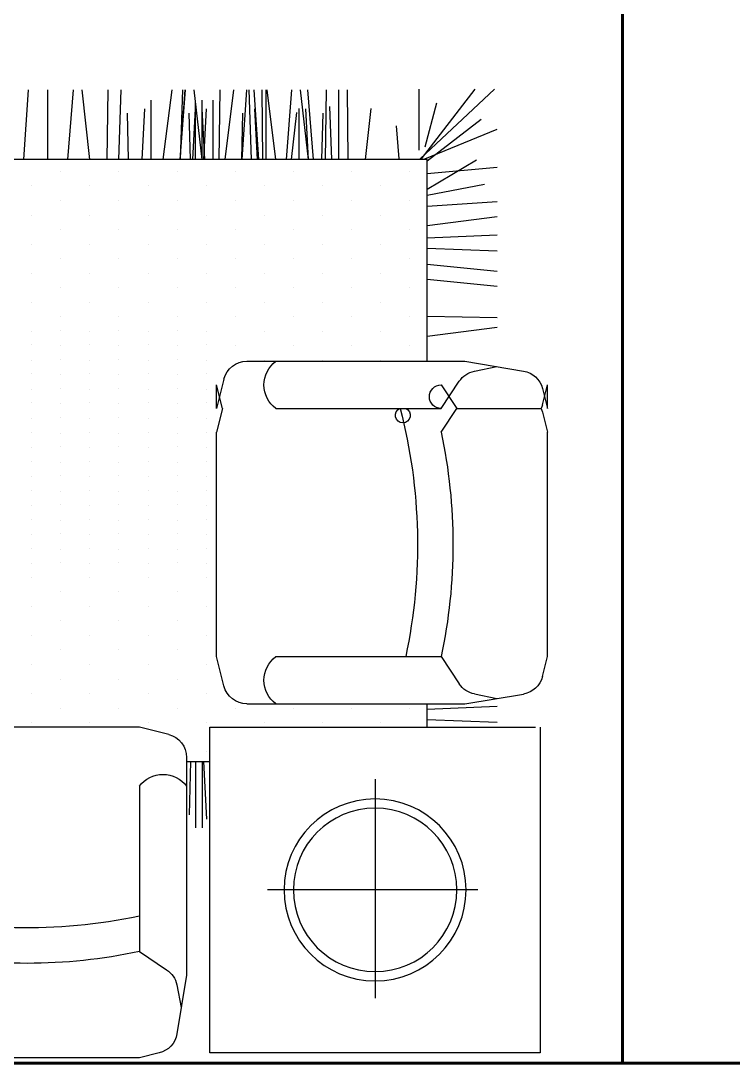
# Model space of a CAD drawing. Extents: x -355483 to -326583, y -641147 to -611949.
# Drawn here: x -348227 to -346668, y -629649 to -627369 of the extents above; entities that cross this region are included whole.
import ezdxf

# ---------------------------------------------------------------- set-up
doc = ezdxf.new("R2010")
doc.units = 0
doc.header["$LTSCALE"] = 1000
doc.header["$MEASUREMENT"] = 0
doc.layers.add('GT_客厅', color=2, linetype='CONTINUOUS', lineweight=60)
doc.layers.add('GT_餐厅', color=3, linetype='CONTINUOUS', lineweight=60)
for name, color, linetype in [('JG', 8, 'CONTINUOUS'), ('PUB_DIM', 3, 'CONTINUOUS'), ('WALL', 2, 'CONTINUOUS')]:
    doc.layers.add(name, color=color, linetype=linetype)
doc.layers.get('PUB_DIM').off()

# ---------------------------------------------------------------- blocks, each defined once
blk = doc.blocks.new('A$C651D3A54')
at = {"layer": 'JG'}
for p, q in [((278.8, 1966.8), (116, 2119.4)), ((275.9, 1966.8), (157.8, 2119.4)), ((280.3, 1986.3), (280.3, 2119.4)), ((435.9, 1965.2), (437.6, 2117.8)), ((456.5, 1965.2), (456.5, 2117.8)), ((485.3, 1965.2), (483.6, 2117.8)), ((511.8, 1965.2), (523.9, 2117.8)), ((523.1, 1965.2), (540.3, 2117.8)), ((571.2, 1965.2), (559.1, 2117.8)), ((593.9, 1965.2), (613.4, 2117.8)), ((615.6, 1965.2), (615.6, 2117.8)), ((622.4, 1965.2), (624.1, 2117.8)), ((631.1, 1965.2), (641.7, 2117.8)), ((647.5, 1965.2), (652.5, 2117.8)), ((668.1, 1965.2), (657.5, 2117.8)), ((705.3, 1965.2), (685.8, 2117.8)), ((717.8, 1965.2), (716.1, 2117.8)), ((755.6, 1965.2), (772.8, 2117.8)), ((803.7, 1965.2), (791.6, 2117.8)), ((803.4, 1965.2), (792.8, 2117.8)), ((802.5, 1965.2), (797.5, 2117.8)), ((840.7, 1965.2), (821.1, 2117.8)), ((937.9, 1965.2), (932.8, 2117.8)), ((963, 1965.2), (961.2, 2117.8)), ((1000.8, 1965.2), (1018, 2117.8)), ((1048.9, 1965.2), (1036.8, 2117.8)), ((1093.2, 1965.2), (1093.2, 2117.8)), ((1145.8, 1965.2), (1135.2, 2117.8)), ((267.4, 1993.3), (241.9, 2089.3)), ((398.1, 1965.2), (385.5, 2077.2)), ((472, 1965.2), (475.8, 2081.4)), ((522.9, 1965.2), (528.9, 2076.7)), ((543.1, 1965.2), (543.1, 2077.2)), ((634.5, 1965.2), (640.4, 2076.7)), ((731.4, 1965.2), (731.4, 2095.7)), ((751.6, 1965.2), (745.6, 2076.7)), ((749.6, 1965.2), (755.6, 2076.7)), ((755.5, 1965.2), (755.5, 2095.7)), ((775.7, 1965.2), (769.7, 2076.7)), ((769.8, 1965.2), (769.8, 2095.7)), ((866.7, 1965.2), (866.7, 2095.7)), ((886.9, 1965.2), (881, 2076.7)), ((263, 1962.5), (145, 2054.1)), ((493.3, 1965.2), (490.9, 2067.2)), ((559.9, 1965.2), (548.3, 2068.4)), ((668.8, 1965.2), (666.4, 2067.2)), ((781.2, 1965.2), (783.6, 2067.2)), ((916.5, 1965.2), (918.9, 2067.2)), ((267.9, 1966.8), (110.3, 2032.2)), ((324.7, 1966.8), (330.4, 2039.1)), ((263, 1900.9), (155.6, 1964.5)), ((263, 1934.6), (110.3, 1948.6)), ((301.3, 1939.5), (301.3, 1939.5)), ((428.5, 1939.5), (428.5, 1939.5)), ((555.7, 1939.5), (555.7, 1939.5)), ((682.9, 1939.5), (682.9, 1939.5)), ((810.1, 1939.5), (810.1, 1939.5)), ((937.3, 1939.5), (937.3, 1939.5)), ((1064.5, 1939.5), (1064.5, 1939.5)), ((263, 1887.3), (137.6, 1911.9)), ((364.9, 1907.7), (364.9, 1907.7)), ((492.1, 1907.7), (492.1, 1907.7)), ((619.3, 1907.7), (619.3, 1907.7)), ((746.5, 1907.7), (746.5, 1907.7)), ((873.7, 1907.7), (873.7, 1907.7)), ((1000.9, 1907.7), (1000.9, 1907.7)), ((1128.1, 1907.7), (1128.1, 1907.7)), ((263, 1863.6), (110.3, 1873.4)), ((301.3, 1875.9), (301.3, 1875.9)), ((428.5, 1875.9), (428.5, 1875.9)), ((555.7, 1875.9), (555.7, 1875.9)), ((682.9, 1875.9), (682.9, 1875.9)), ((810.1, 1875.9), (810.1, 1875.9)), ((937.3, 1875.9), (937.3, 1875.9)), ((1064.5, 1875.9), (1064.5, 1875.9)), ((263, 1821.4), (110.3, 1840.8)), ((364.9, 1844.1), (364.9, 1844.1)), ((492.1, 1844.1), (492.1, 1844.1)), ((619.3, 1844.1), (619.3, 1844.1)), ((746.5, 1844.1), (746.5, 1844.1)), ((873.7, 1844.1), (873.7, 1844.1)), ((1000.9, 1844.1), (1000.9, 1844.1)), ((1128.1, 1844.1), (1128.1, 1844.1)), ((301.3, 1812.3), (301.3, 1812.3)), ((428.5, 1812.3), (428.5, 1812.3)), ((555.7, 1812.3), (555.7, 1812.3)), ((682.9, 1812.3), (682.9, 1812.3)), ((810.1, 1812.3), (810.1, 1812.3)), ((937.3, 1812.3), (937.3, 1812.3)), ((1064.5, 1812.3), (1064.5, 1812.3)), ((263, 1794.3), (110.3, 1800.6)), ((364.9, 1780.5), (364.9, 1780.5)), ((492.1, 1780.5), (492.1, 1780.5)), ((619.3, 1780.5), (619.3, 1780.5)), ((746.5, 1780.5), (746.5, 1780.5)), ((873.7, 1780.5), (873.7, 1780.5)), ((1000.9, 1780.5), (1000.9, 1780.5)), ((1128.1, 1780.5), (1128.1, 1780.5)), ((263, 1771.6), (110.3, 1765.9)), ((263, 1736.9), (110.3, 1721.3)), ((301.3, 1748.7), (301.3, 1748.7)), ((428.5, 1748.7), (428.5, 1748.7)), ((555.7, 1748.7), (555.7, 1748.7)), ((682.9, 1748.7), (682.9, 1748.7)), ((810.1, 1748.7), (810.1, 1748.7)), ((937.3, 1748.7), (937.3, 1748.7)), ((1064.5, 1748.7), (1064.5, 1748.7)), ((364.9, 1716.9), (364.9, 1716.9)), ((492.1, 1716.9), (492.1, 1716.9)), ((619.3, 1716.9), (619.3, 1716.9)), ((746.5, 1716.9), (746.5, 1716.9)), ((873.7, 1716.9), (873.7, 1716.9)), ((1000.9, 1716.9), (1000.9, 1716.9)), ((1128.1, 1716.9), (1128.1, 1716.9)), ((263, 1703.6), (110.3, 1688.6)), ((301.3, 1685.1), (301.3, 1685.1)), ((428.5, 1685.1), (428.5, 1685.1)), ((555.7, 1685.1), (555.7, 1685.1)), ((682.9, 1685.1), (682.9, 1685.1)), ((810.1, 1685.1), (810.1, 1685.1)), ((937.3, 1685.1), (937.3, 1685.1)), ((1064.5, 1685.1), (1064.5, 1685.1)), ((364.9, 1653.3), (364.9, 1653.3)), ((492.1, 1653.3), (492.1, 1653.3)), ((619.3, 1653.3), (619.3, 1653.3)), ((746.5, 1653.3), (746.5, 1653.3)), ((873.7, 1653.3), (873.7, 1653.3)), ((1000.9, 1653.3), (1000.9, 1653.3)), ((1128.1, 1653.3), (1128.1, 1653.3)), ((263, 1623.1), (110.3, 1619.5)), ((301.3, 1621.5), (301.3, 1621.5)), ((428.5, 1621.5), (428.5, 1621.5)), ((555.7, 1621.5), (555.7, 1621.5)), ((682.9, 1621.5), (682.9, 1621.5)), ((810.1, 1621.5), (810.1, 1621.5)), ((937.3, 1621.5), (937.3, 1621.5)), ((1064.5, 1621.5), (1064.5, 1621.5)), ((263, 1579.3), (110.3, 1598.6)), ((364.9, 1589.7), (364.9, 1589.7)), ((492.1, 1589.7), (492.1, 1589.7)), ((619.3, 1589.7), (619.3, 1589.7)), ((746.5, 1589.7), (746.5, 1589.7)), ((810.1, 1591.9), (810.1, 1591.9)), ((873.7, 1589.7), (873.7, 1589.7)), ((937.3, 1591.9), (937.3, 1591.9)), ((1000.9, 1589.7), (1000.9, 1589.7)), ((1064.5, 1591.9), (1064.5, 1591.9)), ((1128.1, 1589.7), (1128.1, 1589.7)), ((301.3, 1557.9), (301.3, 1557.9)), ((428.5, 1557.9), (428.5, 1557.9)), ((555.7, 1557.9), (555.7, 1557.9)), ((682.9, 1557.9), (682.9, 1557.9)), ((746.5, 1560.1), (746.5, 1560.1)), ((810.1, 1557.9), (810.1, 1557.9)), ((873.7, 1560.1), (873.7, 1560.1)), ((937.3, 1557.9), (937.3, 1557.9)), ((1000.9, 1560.1), (1000.9, 1560.1)), ((1064.5, 1557.9), (1064.5, 1557.9)), ((1128.1, 1560.1), (1128.1, 1560.1)), ((810.1, 1528.3), (810.1, 1528.3)), ((937.3, 1528.3), (937.3, 1528.3)), ((1064.5, 1528.3), (1064.5, 1528.3)), ((180.9, 1524.1), (52.5, 1502.7)), ((159.9, 1502.4), (110.4, 1512.3)), ((657.5, 1524.1), (180.9, 1524.1)), ((364.9, 1526.1), (364.9, 1526.1)), ((492.1, 1526.1), (492.1, 1526.1)), ((619.3, 1526.1), (619.3, 1526.1)), ((746.5, 1526.1), (746.5, 1526.1)), ((873.7, 1526.1), (873.7, 1526.1)), ((1000.9, 1526.1), (1000.9, 1526.1)), ((1128.1, 1526.1), (1128.1, 1526.1)), ((707.6, 1484.9), (723.7, 1420.7)), ((746.5, 1496.5), (746.5, 1496.5)), ((810.1, 1494.3), (810.1, 1494.3)), ((873.7, 1496.5), (873.7, 1496.5)), ((937.3, 1494.3), (937.3, 1494.3)), ((1000.9, 1496.5), (1000.9, 1496.5)), ((1064.5, 1494.3), (1064.5, 1494.3)), ((1128.1, 1496.5), (1128.1, 1496.5)), ((0, 1420.7), (0, 1472.4)), ((10.9, 1428.9), (0, 1472.4)), ((10.9, 1464.2), (0, 1420.7)), ((232.6, 1420.7), (192.8, 1480.4)), ((232.6, 1472.4), (198.1, 1420.7)), ((710.8, 1420.7), (723.7, 1472.4)), ((723.7, 1420.7), (723.7, 1472.4)), ((746.5, 1462.5), (746.5, 1462.5)), ((810.1, 1464.7), (810.1, 1464.7)), ((873.7, 1462.5), (873.7, 1462.5)), ((937.3, 1464.7), (937.3, 1464.7)), ((1000.9, 1462.5), (1000.9, 1462.5)), ((1064.5, 1464.7), (1064.5, 1464.7)), ((1128.1, 1462.5), (1128.1, 1462.5)), ((198.1, 1420.7), (13.7, 1420.7)), ((232.6, 1369), (198.1, 1420.7)), ((594.4, 1420.7), (232.6, 1420.7)), ((710.8, 1420.7), (723.7, 1369)), ((746.5, 1432.9), (746.5, 1432.9)), ((810.1, 1430.7), (810.1, 1430.7)), ((873.7, 1432.9), (873.7, 1432.9)), ((937.3, 1430.7), (937.3, 1430.7)), ((1000.9, 1432.9), (1000.9, 1432.9)), ((1064.5, 1430.7), (1064.5, 1430.7)), ((1128.1, 1432.9), (1128.1, 1432.9)), ((10.9, 1412.5), (0, 1369)), ((746.5, 1398.9), (746.5, 1398.9)), ((810.1, 1401.1), (810.1, 1401.1)), ((873.7, 1398.9), (873.7, 1398.9)), ((937.3, 1401.1), (937.3, 1401.1)), ((1000.9, 1398.9), (1000.9, 1398.9)), ((1064.5, 1401.1), (1064.5, 1401.1)), ((1128.1, 1398.9), (1128.1, 1398.9)), ((0, 877.9), (0, 1369)), ((723.7, 877.9), (723.7, 1369)), ((746.5, 1369.3), (746.5, 1369.3)), ((873.7, 1369.3), (873.7, 1369.3)), ((1000.9, 1369.3), (1000.9, 1369.3)), ((1128.1, 1369.3), (1128.1, 1369.3)), ((810.1, 1367.1), (810.1, 1367.1)), ((937.3, 1367.1), (937.3, 1367.1)), ((1064.5, 1367.1), (1064.5, 1367.1)), ((746.5, 1335.3), (746.5, 1335.3)), ((810.1, 1337.5), (810.1, 1337.5)), ((873.7, 1335.3), (873.7, 1335.3)), ((937.3, 1337.5), (937.3, 1337.5)), ((1000.9, 1335.3), (1000.9, 1335.3)), ((1064.5, 1337.5), (1064.5, 1337.5)), ((1128.1, 1335.3), (1128.1, 1335.3)), ((746.5, 1305.7), (746.5, 1305.7)), ((810.1, 1303.5), (810.1, 1303.5)), ((873.7, 1305.7), (873.7, 1305.7)), ((937.3, 1303.5), (937.3, 1303.5)), ((1000.9, 1305.7), (1000.9, 1305.7)), ((1064.5, 1303.5), (1064.5, 1303.5)), ((1128.1, 1305.7), (1128.1, 1305.7)), ((746.5, 1271.7), (746.5, 1271.7)), ((810.1, 1273.9), (810.1, 1273.9)), ((873.7, 1271.7), (873.7, 1271.7)), ((937.3, 1273.9), (937.3, 1273.9)), ((1000.9, 1271.7), (1000.9, 1271.7)), ((1064.5, 1273.9), (1064.5, 1273.9)), ((1128.1, 1271.7), (1128.1, 1271.7)), ((746.5, 1242.1), (746.5, 1242.1)), ((810.1, 1239.9), (810.1, 1239.9)), ((873.7, 1242.1), (873.7, 1242.1)), ((937.3, 1239.9), (937.3, 1239.9)), ((1000.9, 1242.1), (1000.9, 1242.1)), ((1064.5, 1239.9), (1064.5, 1239.9)), ((1128.1, 1242.1), (1128.1, 1242.1)), ((810.1, 1210.3), (810.1, 1210.3)), ((937.3, 1210.3), (937.3, 1210.3)), ((1064.5, 1210.3), (1064.5, 1210.3)), ((746.5, 1208.1), (746.5, 1208.1)), ((873.7, 1208.1), (873.7, 1208.1)), ((1000.9, 1208.1), (1000.9, 1208.1)), ((1128.1, 1208.1), (1128.1, 1208.1)), ((746.5, 1178.5), (746.5, 1178.5)), ((810.1, 1176.4), (810.1, 1176.4)), ((873.7, 1178.5), (873.7, 1178.5)), ((937.3, 1176.4), (937.3, 1176.4)), ((1000.9, 1178.5), (1000.9, 1178.5)), ((1064.5, 1176.4), (1064.5, 1176.4)), ((1128.1, 1178.5), (1128.1, 1178.5)), ((746.5, 1144.6), (746.5, 1144.6)), ((810.1, 1146.7), (810.1, 1146.7)), ((873.7, 1144.6), (873.7, 1144.6)), ((937.3, 1146.7), (937.3, 1146.7)), ((1000.9, 1144.6), (1000.9, 1144.6)), ((1064.5, 1146.7), (1064.5, 1146.7)), ((1128.1, 1144.6), (1128.1, 1144.6)), ((746.5, 1114.9), (746.5, 1114.9)), ((810.1, 1112.8), (810.1, 1112.8)), ((873.7, 1114.9), (873.7, 1114.9)), ((937.3, 1112.8), (937.3, 1112.8)), ((1000.9, 1114.9), (1000.9, 1114.9)), ((1064.5, 1112.8), (1064.5, 1112.8)), ((1128.1, 1114.9), (1128.1, 1114.9)), ((746.5, 1081), (746.5, 1081)), ((810.1, 1083.1), (810.1, 1083.1)), ((873.7, 1081), (873.7, 1081)), ((937.3, 1083.1), (937.3, 1083.1)), ((1000.9, 1081), (1000.9, 1081)), ((1064.5, 1083.1), (1064.5, 1083.1)), ((1128.1, 1081), (1128.1, 1081)), ((746.5, 1051.3), (746.5, 1051.3)), ((873.7, 1051.3), (873.7, 1051.3)), ((1000.9, 1051.3), (1000.9, 1051.3)), ((1128.1, 1051.3), (1128.1, 1051.3)), ((810.1, 1019.5), (810.1, 1019.5)), ((937.3, 1019.5), (937.3, 1019.5)), ((1064.5, 1019.5), (1064.5, 1019.5)), ((746.5, 987.7), (746.5, 987.7)), ((873.7, 987.7), (873.7, 987.7)), ((1000.9, 987.7), (1000.9, 987.7)), ((1128.1, 987.7), (1128.1, 987.7)), ((810.1, 956), (810.1, 956)), ((937.3, 956), (937.3, 956)), ((1064.5, 956), (1064.5, 956)), ((746.5, 924.2), (746.5, 924.2)), ((873.7, 924.2), (873.7, 924.2)), ((1000.9, 924.2), (1000.9, 924.2)), ((1128.1, 924.2), (1128.1, 924.2)), ((810.1, 892.4), (810.1, 892.4)), ((937.3, 892.4), (937.3, 892.4)), ((1064.5, 892.4), (1064.5, 892.4)), ((10.9, 834.4), (0, 877.9)), ((232.6, 877.9), (192.8, 818.2)), ((594.4, 877.9), (232.6, 877.9)), ((707.6, 813.7), (723.7, 877.9)), ((746.5, 860.6), (746.5, 860.6)), ((873.7, 860.6), (873.7, 860.6)), ((1000.9, 860.6), (1000.9, 860.6)), ((1128.1, 860.6), (1128.1, 860.6)), ((810.1, 828.8), (810.1, 828.8)), ((937.3, 828.8), (937.3, 828.8)), ((1064.5, 828.8), (1064.5, 828.8)), ((180.9, 774.6), (52.5, 796)), ((159.9, 796.2), (110.4, 786.3)), ((746.5, 797), (746.5, 797)), ((873.7, 797), (873.7, 797)), ((1000.9, 797), (1000.9, 797)), ((1128.1, 797), (1128.1, 797)), ((263, 762.9), (110.3, 769.3)), ((657.5, 774.6), (180.9, 774.6)), ((301.3, 765.2), (301.3, 765.2)), ((428.5, 765.2), (428.5, 765.2)), ((555.7, 765.2), (555.7, 765.2)), ((682.9, 765.2), (682.9, 765.2)), ((810.1, 765.2), (810.1, 765.2)), ((937.3, 765.2), (937.3, 765.2)), ((1064.5, 765.2), (1064.5, 765.2)), ((263, 740.2), (110.3, 734.5)), ((364.9, 733.4), (364.9, 733.4)), ((492.1, 733.4), (492.1, 733.4)), ((619.3, 733.4), (619.3, 733.4)), ((746.5, 733.4), (746.5, 733.4)), ((873.7, 733.4), (873.7, 733.4)), ((1000.9, 733.4), (1000.9, 733.4)), ((1128.1, 733.4), (1128.1, 733.4)), ((15.8, 723.7), (15.8, 11.4)), ((738.5, 723.7), (26.2, 723.7)), ((738.5, 11.4), (738.5, 723.7)), ((828.5, 707.6), (892.7, 723.7)), ((892.7, 723.7), (1383.8, 723.7)), ((746.5, 669.8), (746.5, 669.8)), ((752.4, 648.5), (745.6, 522.2)), ((755.5, 648.5), (755.5, 503.2)), ((769.8, 648.5), (769.8, 503.2)), ((780.9, 648.5), (783.6, 531.7)), ((789.4, 657.5), (789.4, 180.9)), ((377.1, 610), (377.1, 130.7)), ((892.7, 594.4), (892.7, 232.6)), ((152.4, 367.5), (612.2, 367.5)), ((892.7, 232.6), (833, 192.8)), ((789.4, 180.9), (810.8, 52.5)), ((811, 159.9), (801.1, 110.4)), ((15.8, 11.4), (738.5, 11.4)), ((849.2, 10.9), (892.7, 0)), ((892.7, 0), (1383.8, 0))]:
    blk.add_line(p, q, dxfattribs=at)
for points in [[(263, 1524.1), (263, 1965.2), (3141, 1965.2), (3141, 1524.1)], [(263, 723.7), (263, 774.6)], [(789.4, 648.5), (738.5, 648.5)]]:
    blk.add_lwpolyline(points, dxfattribs=at)
for radius in [199.1, 178.8]:
    blk.add_circle((377.1, 367.5), radius, dxfattribs=at)
for centre, radius, start, end in [((555.7, 1472.4), 64.6, 306.8699, 53.1301), ((657.5, 1472.4), 51.7, 14.0362, 90), ((61, 1451.7), 51.7, 99.4623, 165.9638), ((149.8, 1451.7), 51.7, 33.6901, 78.6901), ((232.6, 1446.5), 25.8, 270, 90), ((61, 1441.4), 51.7, 194.0362, 203.5998), ((61, 1400), 51.7, 156.4002, 165.9638), ((1463.5, 1123.5), 1179.2, 165.4009, 192.018), ((316.3, 1405.5), 16.4, 111.8537, 68.1463), ((1386, 1123.5), 1179.2, 167.982, 192.018), ((555.7, 826.2), 64.6, 306.8699, 53.1301), ((61, 846.9), 51.7, 194.0362, 260.5377), ((149.8, 846.9), 51.7, 281.3099, 326.3099), ((657.5, 826.2), 51.7, 270, 345.9638), ((841.1, 657.5), 51.7, 104.0362, 180), ((841.1, 555.7), 64.6, 36.8699, 143.1301), ((1138.3, 1463.5), 1179.2, 257.982, 284.5991), ((1138.3, 1386), 1179.2, 257.982, 282.018), ((861.7, 149.8), 51.7, 123.6901, 168.6901), ((861.7, 61), 51.7, 189.4623, 255.9638)]:
    blk.add_arc(centre, radius, start, end, dxfattribs=at)

msp = doc.modelspace()

# ---------------------------------------------------------------- linework, layer by layer
at = {"layer": 'GT_客厅'}
msp.add_lwpolyline([(-350983.1, -629649), (-350983.1, -627149), (-351083.1, -627149), (-351083.1, -625949), (-346910.7, -625949), (-346910.7, -629649), (-350983.1, -629649)], dxfattribs=at)
at = {"layer": 'GT_餐厅'}
msp.add_lwpolyline([(-346910.7, -625949), (-344683.1, -625949), (-344683.1, -629649), (-346910.7, -629649), (-346910.7, -625949)], dxfattribs=at)
at = {"layer": 'WALL'}
msp.add_line((-349183.1, -629649), (-346483.1, -629649), dxfattribs=at)

# ---------------------------------------------------------------- block references
at = {"layer": 'PUB_DIM', "xscale": -1}
msp.add_blockref('A$C651D3A54', (-347074.6, -629637.5), dxfattribs=at)

doc.saveas('drawing.dxf')
